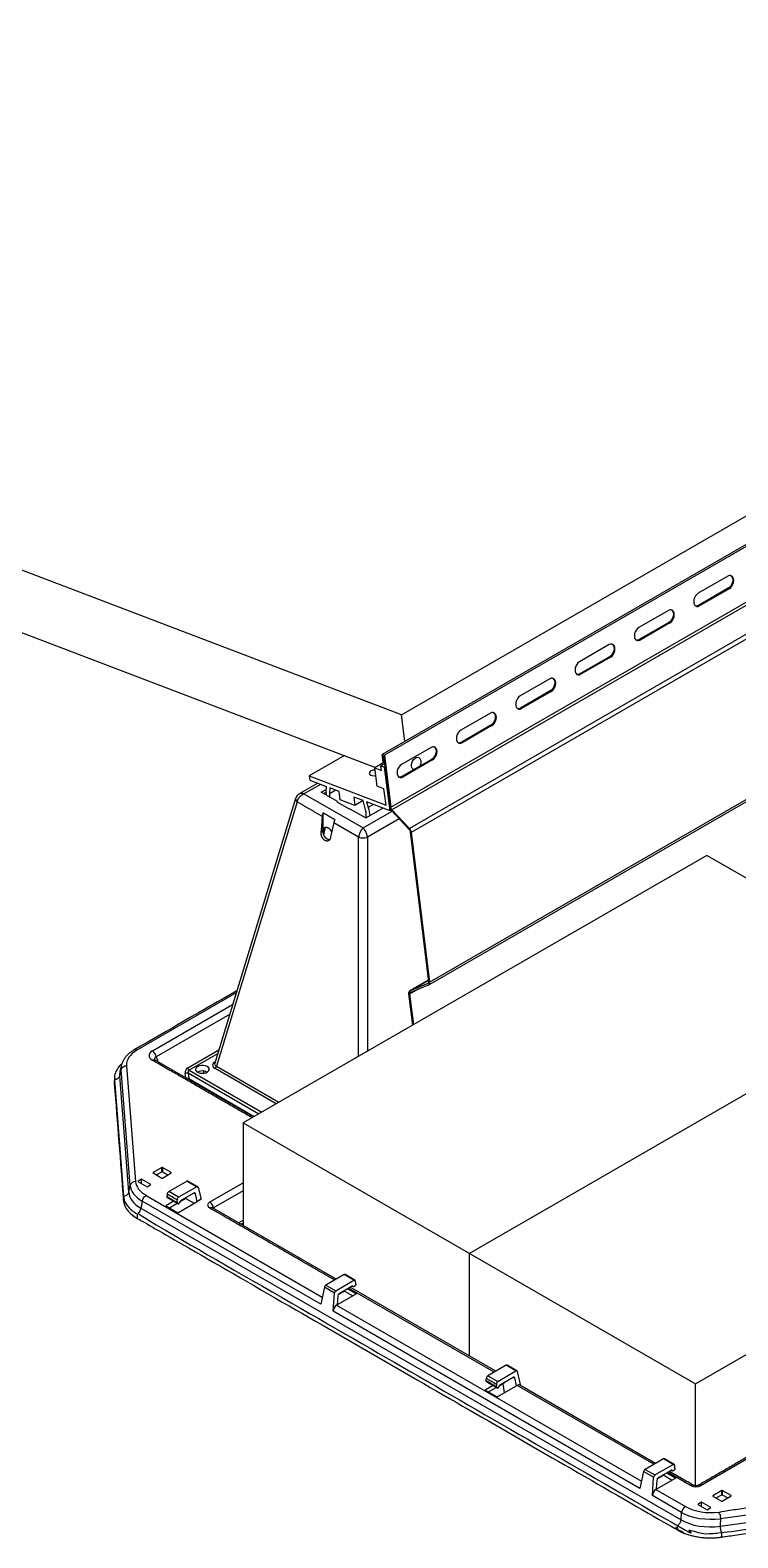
# Model space of a CAD drawing. Header units: feet. Extents: x 1518 to 2565, y 62 to 679.
# Drawn here: x 2348.88 to 2365.75, y 559.74 to 595.69 of the extents above; entities that cross this region are included whole.
import ezdxf

# ---------------------------------------------------------------- set-up
doc = ezdxf.new("R2010")
doc.units = ezdxf.units.FT
doc.header["$LTSCALE"] = 50
doc.header["$MEASUREMENT"] = 0

# ---------------------------------------------------------------- blocks, each defined once
blk = doc.blocks.new('Z1')
at = {"color": 1, "linetype": 'Continuous'}
for p, q in [((227.978, 110.484), (227.837, 111.528)), ((226.249, 111.143), (225.806, 110.888)), ((225.722, 110.784), (223.793, 104.469)), ((226.445, 110.92), (226.397, 110.893)), ((225.761, 110.702), (223.836, 104.396)), ((226.375, 110.017), (226.421, 110.043)), ((226.375, 110.005), (226.329, 109.979)), ((235.519, 109.425), (224.47, 103.047)), ((240.911, 106.312), (235.519, 109.425)), ((228.888, 106.446), (228.435, 106.184)), ((229.862, 99.934), (240.911, 106.312)), ((221.571, 104.419), (221.536, 104.269)), ((224.72, 103.191), (222.375, 104.545)), ((223.185, 104.305), (224.917, 103.305)), ((221.402, 104.116), (221.4, 104.013)), ((224.47, 103.047), (224.47, 100.6)), ((224.47, 103.047), (235.254, 96.822)), ((222.324, 101.851), (222.532, 101.731)), ((222.546, 101.731), (222.757, 101.852)), ((223.389, 101.524), (223.155, 101.66)), ((222.661, 101.268), (222.915, 101.121)), ((222.714, 101.021), (222.901, 101.129)), ((223.297, 101.373), (222.999, 101.201)), ((223.103, 101.261), (223.104, 101.246)), ((226.69, 99.319), (223.739, 101.022)), ((224.358, 100.665), (224.47, 100.73)), ((224.47, 100.656), (224.422, 100.628)), ((229.862, 99.934), (229.862, 97.488)), ((229.862, 99.934), (229.862, 99.934)), ((227.136, 99.295), (226.901, 99.43)), ((227.154, 99.207), (227.148, 99.272)), ((226.759, 98.98), (227.057, 99.152)), ((226.886, 99.037), (226.887, 99.053)), ((230.456, 97.101), (226.98, 99.107)), ((230.494, 97.123), (227.019, 99.129)), ((227.072, 99.156), (227.096, 99.142)), ((227.09, 99.148), (227.076, 99.156)), ((230.998, 97.132), (230.763, 97.268)), ((231.09, 96.779), (231.009, 97.115)), ((230.27, 96.875), (230.523, 96.729)), ((230.509, 96.737), (230.323, 96.629)), ((230.608, 96.809), (230.906, 96.981)), ((230.661, 96.824), (230.695, 96.61)), ((230.713, 96.851), (230.711, 96.869)), ((234.298, 94.927), (231.067, 96.792)), ((234.744, 94.903), (234.51, 95.038)), ((234.368, 94.587), (234.666, 94.759)), ((234.494, 94.645), (234.495, 94.661)), ((234.68, 94.764), (234.704, 94.75)), ((234.698, 94.756), (234.684, 94.764)), ((234.762, 94.815), (234.757, 94.879)), ((240.587, 94.272), (235.849, 93.608)), ((235.667, 94.148), (235.875, 94.028)), ((235.839, 93.431), (240.604, 94.099)), ((235.889, 94.028), (236.1, 94.15))]:
    blk.add_line(p, q, dxfattribs=at)
for points in [[(228.242, 112.779), (201.054, 123.142), (247.369, 149.879), (274.557, 139.516), (274.643, 138.883)], [(277.335, 140.385), (277.281, 140.406), (227.784, 111.832)], [(277.487, 139.144), (277.335, 140.385), (227.838, 111.81), (227.99, 110.57)], [(228.327, 112.146), (228.242, 112.779), (274.557, 139.516)], [(277.515, 139.086), (228.018, 110.512), (228.435, 110.063)], [(277.976, 138.548), (228.478, 109.973), (228.916, 106.4)], [(201.054, 123.142), (201.267, 121.57), (227.626, 111.522)], [(236.058, 115.783), (235.351, 115.375), (235.327, 115.385)], [(234.644, 114.967), (233.937, 114.559), (233.913, 114.568)], [(233.23, 114.151), (232.523, 113.742), (232.499, 113.752)], [(231.815, 113.334), (231.108, 112.926), (231.085, 112.935)], [(230.401, 112.518), (229.694, 112.109), (229.671, 112.119)], [(226.887, 111.804), (226.047, 111.32), (227.88, 110.621), (227.827, 111.014), (227.667, 111.075), (227.607, 111.512)], [(227.836, 111.641), (227.83, 111.637), (227.807, 111.647), (227.784, 111.832), (227.838, 111.81)], [(227.827, 111.638), (227.607, 111.512), (227.768, 111.45), (227.753, 111.56)], [(227.84, 111.61), (227.753, 111.56), (227.837, 111.528), (227.849, 111.535)], [(228.987, 111.701), (228.28, 111.293), (228.256, 111.303)], [(226.316, 111.118), (225.921, 110.89), (227.329, 110.078), (228.022, 110.478)], [(226.047, 111.32), (226.061, 111.215), (226.449, 111.067), (226.445, 110.947), (226.447, 110.864)], [(226.718, 110.707), (226.334, 110.929), (226.447, 110.995)], [(227.331, 110.729), (227.134, 110.615), (226.785, 110.748), (226.758, 110.949), (226.535, 111.034), (226.53, 110.894)], [(226.721, 110.694), (226.718, 110.707), (226.708, 110.702), (227.002, 110.532), (227.012, 110.538), (227.396, 110.316), (227.803, 110.551)], [(228.003, 110.498), (227.978, 110.484), (227.415, 110.699), (227.454, 110.563)], [(226.393, 109.914), (226.417, 110.025), (226.374, 110)], [(227.224, 104.636), (227.224, 109.857), (226.63, 110.2), (226.557, 109.868)], [(228.192, 110.295), (227.433, 109.857), (227.433, 104.757)], [(228.881, 106.371), (228.876, 106.368), (228.439, 106.186), (228.888, 106.446)], [(228.645, 106.236), (228.439, 106.116), (228.528, 105.389)], [(224.149, 105.632), (222.401, 104.623), (222.436, 104.51)], [(221.747, 101.391), (221.78, 101.555), (221.563, 104.317)], [(223.804, 104.502), (223.801, 104.503), (223.805, 104.506)], [(223.162, 104.237), (223.179, 104.101), (224.738, 103.201)], [(235.254, 94.393), (235.254, 96.822), (246.302, 103.2)], [(222.404, 101.805), (222.535, 101.88), (222.535, 101.98), (222.324, 101.859), (222.324, 101.851)], [(222.757, 101.852), (222.757, 101.86), (222.549, 101.98), (222.549, 101.88), (222.677, 101.806)], [(222.052, 101.6), (222.052, 101.702), (221.964, 101.651), (222.186, 101.522), (222.274, 101.573), (222.052, 101.702)], [(223.401, 101.507), (223.469, 101.224), (223.379, 101.172)], [(224.47, 101.428), (223.765, 101.02), (223.77, 101.005)], [(222.82, 101.176), (222.633, 101.068), (222.916, 100.905), (223.379, 101.172), (223.334, 101.358), (223.303, 101.376)], [(222.973, 101.171), (223.104, 101.246), (223.306, 101.13)], [(222.034, 101.015), (234.91, 93.582), (234.921, 93.758), (234.224, 94.16), (234.254, 94.596), (234.016, 94.733), (233.928, 94.331)], [(226.727, 98.924), (226.712, 98.704), (226.7, 98.696), (233.965, 94.502)], [(226.959, 99.095), (227.175, 98.971), (226.712, 98.704)], [(226.734, 98.95), (226.886, 99.037), (227.088, 98.921)], [(230.429, 96.784), (230.242, 96.676), (230.525, 96.512), (230.987, 96.779), (230.943, 96.966), (230.912, 96.984)], [(230.71, 96.853), (230.713, 96.851), (230.709, 96.852), (230.582, 96.779)], [(234.26, 94.905), (231, 96.787), (230.987, 96.779)], [(234.568, 94.703), (234.783, 94.578), (234.321, 94.311), (234.336, 94.532)], [(234.342, 94.557), (234.494, 94.645), (234.696, 94.528)], [(235.747, 94.102), (235.878, 94.178), (235.878, 94.278), (235.667, 94.156), (235.667, 94.148)], [(236.1, 94.15), (236.1, 94.158), (235.892, 94.278), (235.892, 94.178), (236.02, 94.104)], [(235.395, 93.897), (235.395, 93.999), (235.306, 93.948), (235.528, 93.82), (235.617, 93.871), (235.395, 93.999)]]:
    blk.add_lwpolyline(points, dxfattribs=at)
for points in [[(228.018, 110.512, -0.152118), (227.99, 110.57), (277.487, 139.144, 0.152118), (277.515, 139.086), (277.933, 138.638)], [(228.896, 106.34), (278.393, 134.914, 0.302208), (278.414, 134.975), (277.976, 138.548, 0.152132), (277.933, 138.638), (228.435, 110.063, -0.152132), (228.478, 109.973)], [(228.439, 106.116, -0.335313), (228.455, 106.157), (228.892, 106.338, 0.335312), (228.916, 106.4), (278.414, 134.975)], [(227.83, 111.637), (227.811, 111.793), (227.818, 111.791), (227.966, 110.579, 0.152133), (228.008, 110.492), (228.426, 110.043, -0.152128), (228.455, 109.983), (228.893, 106.41, -0.335306), (228.876, 106.368)], [(227.404, 110.32, 0.09365), (227.375, 110.572), (227.33, 110.731), (227.107, 110.816), (227.134, 110.615)], [(227.581, 110.636), (227.454, 110.563, -0.053567), (227.489, 110.369)], [(224.305, 106.145), (221.941, 104.78, 0.267978), (221.876, 104.786)], [(228.439, 106.186, 0.335302), (228.415, 106.126), (228.507, 105.377)], [(222.401, 104.623, 0.214397), (222.31, 104.763), (224.22, 105.866)], [(223.863, 104.696), (223.185, 104.305, -0.214416), (223.15, 104.358), (223.89, 104.785)], [(221.529, 104.169, -0.335062), (221.403, 104.078), (221.621, 101.3, 0.33507), (221.747, 101.391), (221.529, 104.169), (221.563, 104.317, -0.338513), (221.691, 104.408), (221.907, 101.646, 0.338516), (221.78, 101.555)], [(223.534, 104.232), (223.533, 104.281, 0.161563), (223.385, 104.255)], [(225.258, 103.501), (223.801, 104.343, 0.214395), (223.836, 104.396), (225.322, 103.538)], [(223.105, 104.123), (223.092, 104.23, -0.194482), (223.162, 104.237), (224.847, 103.264)], [(223.176, 104.082, 0.073009), (223.179, 104.101, 0.116947), (223.139, 104.104)], [(223.765, 101.02, 0.214394), (223.674, 101.16), (224.47, 101.62)], [(233.928, 94.331), (226.616, 98.553), (226.645, 98.988), (226.407, 99.125), (226.32, 98.724), (222.067, 101.178, -0.214394), (222.157, 101.318), (226.357, 98.894)], [(240.784, 94.806, 0.260899), (240.72, 94.799), (238.399, 96.139), (235.386, 94.399, 0.271263), (235.322, 94.406)], [(235.2, 94.406, 0.271345), (235.136, 94.399), (234.589, 94.715)], [(234.321, 94.311), (234.308, 94.304), (235.011, 93.898, 0.214394), (234.921, 93.758)]]:
    blk.add_lwpolyline(points, format="xyb", dxfattribs=at)
at = {"color": 1, "linetype": 'Continuous', "flags": 128}
for points in [[(236.035, 115.793), (236.058, 115.783), (236.092, 115.809), (236.121, 115.845), (236.144, 115.888), (236.158, 115.934), (236.163, 115.981), (236.157, 116.023), (236.143, 116.058), (236.12, 116.083), (236.09, 116.096), (236.056, 116.096), (236.021, 116.082), (235.314, 115.674), (235.281, 115.648), (235.252, 115.612), (235.229, 115.569), (235.214, 115.523), (235.21, 115.476), (235.215, 115.434), (235.23, 115.399), (235.253, 115.374), (235.282, 115.361), (235.316, 115.361), (235.351, 115.375)], [(234.62, 114.976), (234.644, 114.967), (234.677, 114.993), (234.707, 115.029), (234.729, 115.071), (234.744, 115.118), (234.748, 115.164), (234.743, 115.207), (234.728, 115.242), (234.705, 115.267), (234.676, 115.28), (234.642, 115.279), (234.607, 115.266), (233.9, 114.857), (233.867, 114.832), (233.837, 114.796), (233.815, 114.753), (233.8, 114.706), (233.796, 114.66), (233.801, 114.617), (233.815, 114.582), (233.839, 114.557), (233.868, 114.544), (233.902, 114.545), (233.937, 114.559)], [(233.206, 114.16), (233.23, 114.151), (233.263, 114.176), (233.292, 114.212), (233.315, 114.255), (233.329, 114.302), (233.334, 114.348), (233.329, 114.391), (233.314, 114.426), (233.291, 114.451), (233.262, 114.463), (233.228, 114.463), (233.193, 114.449), (232.486, 114.041), (232.452, 114.015), (232.423, 113.979), (232.4, 113.936), (232.386, 113.89), (232.381, 113.843), (232.387, 113.801), (232.401, 113.766), (232.424, 113.741), (232.454, 113.728), (232.488, 113.729), (232.523, 113.742)], [(231.792, 113.344), (231.815, 113.334), (231.849, 113.36), (231.878, 113.396), (231.901, 113.439), (231.915, 113.485), (231.92, 113.532), (231.915, 113.574), (231.9, 113.609), (231.877, 113.634), (231.847, 113.647), (231.814, 113.646), (231.779, 113.633), (231.072, 113.225), (231.038, 113.199), (231.009, 113.163), (230.986, 113.12), (230.972, 113.073), (230.967, 113.027), (230.972, 112.985), (230.987, 112.949), (231.01, 112.924), (231.04, 112.912), (231.073, 112.912), (231.108, 112.926)], [(230.378, 112.527), (230.401, 112.518), (230.435, 112.544), (230.464, 112.579), (230.487, 112.622), (230.501, 112.669), (230.506, 112.715), (230.501, 112.758), (230.486, 112.793), (230.463, 112.818), (230.433, 112.831), (230.4, 112.83), (230.365, 112.816), (229.657, 112.408), (229.624, 112.382), (229.595, 112.346), (229.572, 112.304), (229.558, 112.257), (229.553, 112.211), (229.558, 112.168), (229.573, 112.133), (229.596, 112.108), (229.625, 112.095), (229.659, 112.096), (229.694, 112.109)], [(228.963, 111.711), (228.987, 111.701), (229.02, 111.727), (229.05, 111.763), (229.073, 111.806), (229.087, 111.852), (229.092, 111.899), (229.086, 111.941), (229.072, 111.976), (229.049, 112.001), (229.019, 112.014), (228.985, 112.014), (228.95, 112), (228.243, 111.592), (228.21, 111.566), (228.18, 111.53), (228.158, 111.487), (228.143, 111.441), (228.139, 111.394), (228.144, 111.352), (228.159, 111.317), (228.182, 111.292), (228.211, 111.279), (228.245, 111.279), (228.28, 111.293)], [(228.54, 111.466), (228.52, 111.478), (228.499, 111.503), (228.486, 111.539), (228.483, 111.581), (228.49, 111.625), (228.507, 111.669), (228.531, 111.708), (228.56, 111.738), (228.593, 111.757), (228.626, 111.763), (228.657, 111.756), (228.682, 111.736), (228.699, 111.705), (228.707, 111.666), (228.705, 111.622), (228.693, 111.577), (228.679, 111.547)], [(226.678, 110.98), (226.53, 110.894), (226.532, 110.815), (226.532, 110.815)], [(223.615, 104.389), (223.576, 104.406), (223.53, 104.415), (223.481, 104.416), (223.434, 104.409), (223.393, 104.394), (223.361, 104.373), (223.342, 104.347), (223.337, 104.319), (223.346, 104.292), (223.368, 104.267), (223.403, 104.247), (223.446, 104.234), (223.493, 104.229), (223.542, 104.232), (223.586, 104.243), (223.623, 104.261), (223.649, 104.285), (223.661, 104.312), (223.659, 104.34), (223.643, 104.367), (223.615, 104.389)]]:
    blk.add_lwpolyline(points, dxfattribs=at)
for points in [[(236.092, 116.096), (236.096, 116.093), (236.119, 116.068), (236.134, 116.033), (236.139, 115.99), (236.134, 115.944), (236.12, 115.897), (236.097, 115.854), (236.068, 115.819), (236.035, 115.793), (235.327, 115.385, -0.195658), (235.257, 115.371)], [(234.677, 115.279), (234.682, 115.276), (234.705, 115.251), (234.72, 115.216), (234.725, 115.174), (234.72, 115.127), (234.706, 115.081), (234.683, 115.038), (234.654, 115.002), (234.62, 114.976), (233.913, 114.568, -0.195671), (233.843, 114.554)], [(233.263, 114.463), (233.268, 114.46), (233.291, 114.435), (233.306, 114.4), (233.311, 114.357), (233.306, 114.311), (233.292, 114.264), (233.269, 114.222), (233.24, 114.186), (233.206, 114.16), (232.499, 113.752, -0.195662), (232.429, 113.738)], [(231.849, 113.647), (231.853, 113.644), (231.877, 113.619), (231.891, 113.584), (231.897, 113.541), (231.892, 113.495), (231.877, 113.448), (231.855, 113.405), (231.825, 113.369), (231.792, 113.344), (231.085, 112.935, -0.195658), (231.015, 112.921)], [(230.435, 112.83), (230.439, 112.827), (230.462, 112.802), (230.477, 112.767), (230.482, 112.725), (230.478, 112.678), (230.463, 112.632), (230.441, 112.589), (230.411, 112.553), (230.378, 112.527), (229.671, 112.119, -0.195683), (229.6, 112.105)], [(229.021, 112.014), (229.025, 112.011), (229.048, 111.986), (229.063, 111.951), (229.068, 111.908), (229.063, 111.862), (229.049, 111.815), (229.026, 111.772), (228.997, 111.737), (228.963, 111.711), (228.256, 111.303, -0.195707), (228.186, 111.289)], [(227.613, 111.471, 0.084967), (227.523, 111.441), (227.496, 111.421), (227.48, 111.398), (227.478, 111.376), (227.49, 111.356), (227.514, 111.339), (227.549, 111.328), (227.591, 111.324), (227.633, 111.325)]]:
    blk.add_lwpolyline(points, format="xyb", dxfattribs=at)
at = {"color": 1, "linetype": 'Continuous'}
for points in [[(222.931, 101.273), (222.698, 101.407), (223.131, 101.657), (223.364, 101.522)], [(227.11, 99.293), (226.877, 99.427), (226.445, 99.178), (226.678, 99.043)], [(230.972, 97.13), (230.739, 97.265), (230.307, 97.015), (230.539, 96.88)], [(234.718, 94.901), (234.486, 95.035), (234.053, 94.785), (234.286, 94.651)]]:
    blk.add_lwpolyline(points, close=True, dxfattribs=at)
for centre, radius, start, end in [((227.329, 110.196), 0.355, 252.8682, 287.132), ((223.51, 104.067), 0.215, 61.3037, 83.8259)]:
    blk.add_arc(centre, radius, start, end, dxfattribs=at)
for centre, major_axis, ratio, start_param, end_param in [((226.49, 110.407), (0.081, 0.172), 0.625261, 1.665167, 2.129628), ((226.76, 110.251), (0.106, 0.158), 0.525023, 1.753766, 2.218227), ((222.574, 104.424), (0.884, -0.009), 0.569484, 2.374893, 3.192149), ((222.518, 104.651), (0.289, 0), 0.560135, 2.371274, 3.911912), ((222.518, 104.545), (0.161, -0.035), 0.515325, 2.483147, 3.430551), ((222.574, 104.318), (1.012, -0.036), 0.578115, 3.023037, 3.205336), ((223.163, 104.27), (0.0336, 0.0952), 0.66655, 0.661955, 2.215298), ((223.198, 104.257), (0.0048, 0.0521), 0.714042, 0.467769, 2.021112), ((223.949, 104.423), (0.206, 0), 0.560135, 2.371274, 3.911912), ((223.949, 104.464), (0.157, 0.014), 0.546347, 2.923281, 3.863021), ((222.331, 101.855), (0.01, 0), 0.577112, 2.356347, 3.926839), ((222.542, 101.976), (0.01, 0), 0.577464, 0.78555, 2.356042), ((222.542, 101.876), (0.01, 0), 0.577464, 0.78555, 2.356042), ((222.75, 101.856), (0.01, 0), 0.577112, 5.497939, 7.068431), ((222.764, 101.444), (1.018, 0.041), 0.575731, 3.16134, 3.889727), ((222.789, 101.569), (1.011, -0.018), 0.564281, 3.198151, 3.926538), ((222.789, 101.675), (0.883, 0.01), 0.570393, 3.180009, 3.908396), ((222.539, 101.735), (0.01, 0), 0.577464, 3.927143, 5.497635), ((222.695, 101.368), (0.028, 0.0415), 0.525023, 0.821963, 2.375307), ((223.128, 101.618), (0.028, 0.0415), 0.525023, 0.036647, 0.821963), ((223.3, 101.33), (0.0214, 0.0453), 0.625261, 5.620286, 7.01655), ((223.367, 101.48), (0.0214, 0.0453), 0.625261, 5.620286, 7.01655), ((222.934, 101.23), (0.0214, 0.0453), 0.625261, 0.733364, 2.286708), ((223.808, 101.088), (0.186, 0), 0.560135, 2.371274, 3.911912), ((223.808, 100.982), (0.0581, -0.0311), 0.394739, 2.57951, 3.055007), ((226.874, 99.388), (0.028, 0.0415), 0.525023, 0.036647, 0.821963), ((227.113, 99.25), (0.0214, 0.0453), 0.625261, 5.463207, 7.01655), ((226.442, 99.139), (0.028, 0.0415), 0.525023, 0.821963, 2.218227), ((226.681, 99.001), (0.0214, 0.0453), 0.625261, 0.733364, 2.129628), ((226.763, 98.937), (0.0214, 0.0453), 0.625261, 0.733364, 2.129628), ((226.708, 98.586), (0.056, 0.118), 0.625261, 0.733364, 2.129628), ((230.736, 97.225), (0.028, 0.0415), 0.525023, 0.036647, 0.821963), ((230.975, 97.088), (0.0214, 0.0453), 0.625261, 5.620286, 7.01655), ((230.304, 96.976), (0.028, 0.0415), 0.525023, 0.821963, 2.375307), ((230.543, 96.838), (0.0214, 0.0453), 0.625261, 0.733364, 2.286708), ((230.909, 96.938), (0.0214, 0.0453), 0.625261, 5.620286, 7.01655), ((231.008, 96.676), (0.056, 0.118), 0.625261, 6.231233, 7.01655), ((234.483, 94.996), (0.028, 0.0415), 0.525023, 0.036647, 0.821963), ((234.722, 94.858), (0.0214, 0.0453), 0.625261, 5.463207, 7.01655), ((234.05, 94.746), (0.028, 0.0415), 0.525023, 0.821963, 2.218227), ((234.289, 94.608), (0.0214, 0.0453), 0.625261, 0.733364, 2.129628), ((234.371, 94.545), (0.0214, 0.0453), 0.625261, 0.733364, 2.129628), ((234.316, 94.193), (0.056, 0.118), 0.625261, 0.733364, 2.129628), ((235.261, 94.476), (0.18, 0), 0.594966, 3.94207, 5.482708), ((235.885, 94.274), (0.01, 0), 0.577464, 0.78555, 2.356042), ((235.625, 94.265), (0.871, 0.008), 0.587188, 3.924756, 4.931293), ((235.674, 94.152), (0.01, 0), 0.577112, 2.356347, 3.926839), ((235.882, 94.032), (0.01, 0), 0.577464, 3.927143, 5.497635), ((235.885, 94.174), (0.01, 0), 0.577464, 0.78555, 2.356042), ((236.092, 94.154), (0.01, 0), 0.577112, 5.497939, 7.068431), ((235.617, 94.024), (1.002, 0.022), 0.609769, 3.915765, 4.922302), ((235.625, 94.159), (1.001, -0.002), 0.564458, 3.932607, 4.939144)]:
    blk.add_ellipse(centre, major_axis=major_axis, ratio=ratio, start_param=start_param, end_param=end_param, dxfattribs=at)
for points, weights, degree, knots in [([(225.807, 110.887), (225.802, 110.884), (225.784, 110.875), (225.759, 110.851), (225.735, 110.818), (225.726, 110.795), (225.722, 110.784), (225.718, 110.751), (225.732, 110.72), (225.761, 110.702), (225.959, 110.587), (226.157, 110.473), (226.355, 110.359), (226.347, 110.238), (226.339, 110.118), (226.331, 109.998), (226.346, 110.007), (226.36, 110.015), (226.375, 110.024), (226.375, 110.163), (226.375, 110.302), (226.375, 110.441), (226.47, 110.386), (226.565, 110.332), (226.659, 110.277)], [1, 1, 1, 1, 1, 1, 1, 0.894274782183, 0.894274782183, 1, 1, 1, 1, 1, 1, 1, 1, 1, 1, 1, 1, 1, 1, 1, 1], 3, [0, 0, 0, 0, 0.123201, 0.444584, 0.761215, 1, 1, 1, 2.14181, 2.14181, 2.14181, 3.14181, 3.14181, 3.14181, 4.14181, 4.14181, 4.14181, 5.14181, 5.14181, 5.14181, 6.14181, 6.14181, 6.14181, 7.14181, 7.14181, 7.14181, 7.14181]), ([(225.761, 110.702), (225.785, 110.839), (225.921, 110.89), (225.854, 110.915), (225.806, 110.888)], [1, 0.766044443119, 1, 0.923893681359, 1], 2, [0, 0, 0, 1.396263, 1.396263, 2.181588, 2.181588, 2.181588]), ([(226.532, 109.796), (226.474, 109.792), (226.423, 109.861), (226.372, 109.929), (226.375, 110.005), (226.375, 110.008), (226.375, 110.011), (226.375, 110.017), (226.375, 110.024)], [1, 0.875143648828, 1, 0.875143648828, 1, 0.999975067537, 1, 0.999896996851, 1], 2, [0, 0, 0, 1.010127, 1.010127, 2.020255, 2.020255, 2.034378, 2.034378, 2.063084, 2.063084, 2.063084]), ([(226.375, 110.011), (226.375, 110.014), (226.375, 110.017), (226.386, 110.109), (226.462, 110.095), (226.539, 110.081), (226.581, 109.979)], [1, 0.999975067537, 1, 0.82087293991, 1, 0.82087293991, 1], 2, [0, 0, 0, 0.014123, 0.014123, 1.22984, 1.22984, 2.445557, 2.445557, 2.445557]), ([(226.417, 110.025), (226.419, 110.034), (226.421, 110.043), (226.426, 110.075), (226.443, 110.096)], [1, 0.999770716911, 1, 0.974836363319, 1], 2, [0, 0, 0, 0.0428291, 0.0428291, 0.4924502, 0.4924502, 0.4924502]), ([(227.433, 109.857), (227.418, 109.999), (227.329, 110.078), (227.24, 109.999), (227.224, 109.857)], [1, 0.766044443119, 1, 0.766044443119, 1], 2, [0, 0, 0, 1.396263, 1.396263, 2.792527, 2.792527, 2.792527]), ([(226.557, 109.868), (226.555, 109.859), (226.554, 109.849), (226.53, 109.717), (226.422, 109.779), (226.315, 109.841), (226.329, 109.979), (226.33, 109.988), (226.331, 109.998)], [1, 0.999770716911, 1, 0.722641925187, 1, 0.722641925187, 1, 0.999770716911, 1], 2, [0, 0, 0, 0.042829, 0.042829, 1.569188, 1.569188, 3.095547, 3.095547, 3.138376, 3.138376, 3.138376]), ([(221.536, 104.269), (221.535, 104.266), (221.535, 104.262), (221.525, 104.216), (221.529, 104.169)], [1, 0.999979991321, 1, 0.996687051475, 1], 2, [0, 0, 0, 0.0126519, 0.0126519, 0.1754961, 0.1754961, 0.1754961]), ([(224.682, 103.169), (223.892, 103.625), (223.101, 104.082), (222.31, 104.538), (222.33, 104.552), (222.354, 104.554), (222.375, 104.545), (222.372, 104.547), (222.362, 104.553), (222.356, 104.56), (222.356, 104.559), (222.356, 104.559)], [1, 1, 1, 1, 0.910661340814, 0.910661340814, 1, 1, 1, 1, 1, 1], 3, [0, 0, 0, 0, 1, 1, 1, 2.047331, 2.047331, 2.047331, 2.310498, 2.789262, 3.047331, 3.047331, 3.047331, 3.047331]), ([(221.619, 101.198), (221.62, 101.187), (221.623, 101.158), (221.633, 101.118), (221.648, 101.078), (221.664, 101.042), (221.686, 101.004), (221.703, 100.98), (221.712, 100.968), (221.72, 100.958), (221.741, 100.931), (221.775, 100.897), (221.814, 100.862), (221.852, 100.832), (221.896, 100.801), (221.928, 100.782), (221.944, 100.773), (226.236, 98.295), (230.528, 95.817), (234.82, 93.34), (234.82, 93.374), (234.821, 93.408), (234.821, 93.443), (234.87, 93.475), (234.901, 93.524), (234.91, 93.582)], [1, 1, 1, 1, 1, 1, 1, 1, 1, 1, 1, 1, 1, 1, 1, 1, 1, 1, 1, 1, 1, 1, 1, 0.943007914317, 0.943007914317, 1], 3, [0, 0, 0, 0, 0.139697, 0.369522, 0.50029, 0.666892, 0.833457, 1, 1, 1, 1.139041, 1.368691, 1.499685, 1.666365, 1.833127, 2, 2, 2, 3, 3, 3, 4, 4, 4, 4.832993, 4.832993, 4.832993, 4.832993]), ([(222.067, 101.178), (222.056, 101.124), (222.045, 101.069), (222.034, 101.015), (222.025, 100.957), (221.994, 100.908), (221.945, 100.876), (226.237, 98.398), (230.529, 95.92), (234.821, 93.443), (234.853, 93.425), (234.917, 93.391), (235.041, 93.342), (235.191, 93.298), (235.371, 93.266), (235.556, 93.253), (235.724, 93.256), (235.827, 93.268), (235.869, 93.273), (237.457, 93.495), (239.045, 93.718), (240.634, 93.941), (240.616, 93.992), (240.606, 94.045), (240.604, 94.099), (240.598, 94.157), (240.592, 94.214), (240.587, 94.272), (240.585, 94.326), (240.575, 94.38), (240.557, 94.431), (238.977, 94.21), (237.398, 93.989), (235.819, 93.767), (235.837, 93.716), (235.847, 93.662), (235.849, 93.608), (235.846, 93.549), (235.842, 93.49), (235.839, 93.431), (235.841, 93.377), (235.851, 93.324), (235.869, 93.273), (235.869, 93.238), (235.869, 93.204), (235.869, 93.17), (237.457, 93.392), (239.046, 93.615), (240.634, 93.837), (240.652, 93.84), (240.695, 93.846), (240.753, 93.858), (240.811, 93.871), (240.863, 93.885), (240.899, 93.896), (240.917, 93.902), (240.932, 93.907), (240.971, 93.92), (241.021, 93.94), (241.071, 93.962), (241.115, 93.983), (241.144, 93.999), (241.158, 94.007)], [1, 1, 1, 1, 0.943007914317, 0.943007914317, 1, 1, 1, 1, 1, 1, 1, 1, 1, 1, 1, 1, 1, 1, 1, 1, 0.992535646358, 0.992535646358, 1, 1, 1, 1, 0.992260714761, 0.992260714761, 1, 1, 1, 1, 0.992260090122, 0.992260090122, 1, 1, 1, 1, 0.992534281391, 0.992534281391, 1, 1, 1, 1, 1, 1, 1, 1, 1, 1, 1, 1, 1, 1, 1, 1, 1, 1, 1, 1, 1], 3, [0, 0, 0, 0, 1, 1, 1, 1.832993, 1.832993, 1.832993, 2.832993, 2.832993, 2.832993, 2.948436, 3.063877, 3.228151, 3.39242, 3.556463, 3.720511, 3.832993, 3.832993, 3.832993, 4.832993, 4.832993, 4.832993, 5.132559, 5.132559, 5.132559, 6.132559, 6.132559, 6.132559, 6.437603, 6.437603, 6.437603, 7.437603, 7.437603, 7.437603, 7.742659, 7.742659, 7.742659, 8.742659, 8.742659, 8.742659, 9.042253, 9.042253, 9.042253, 10.042253, 10.042253, 10.042253, 11.042253, 11.042253, 11.042253, 11.222609, 11.481076, 11.642384, 11.842328, 12.042253, 12.042253, 12.042253, 12.22229, 12.480621, 12.642091, 12.842133, 13.042253, 13.042253, 13.042253, 13.042253]), ([(222.902, 101.145), (222.905, 101.113), (222.932, 101.119), (222.958, 101.126), (222.97, 101.162), (222.979, 101.189), (222.999, 101.201)], [1, 0.793353340283, 1, 0.793353340283, 1, 0.866025403781, 1], 2, [0, 0, 0, 1.308997, 1.308997, 2.617994, 2.617994, 3.665191, 3.665191, 3.665191]), ([(226.652, 99.297), (225.659, 99.87), (224.667, 100.443), (223.674, 101.016), (223.694, 101.03), (223.718, 101.032), (223.739, 101.022), (223.738, 101.023), (223.736, 101.024), (223.737, 101.024), (223.737, 101.023)], [1, 1, 1, 1, 0.905516898629, 0.905516898629, 1, 1, 1, 1, 1], 3, [0, 0, 0, 0, 1, 1, 1, 2.077794, 2.077794, 2.077794, 2.887574, 3.077794, 3.077794, 3.077794, 3.077794]), ([(227.154, 99.207), (227.156, 99.175), (227.131, 99.151), (227.105, 99.127), (227.09, 99.148), (227.078, 99.163), (227.057, 99.152)], [1, 0.793353340283, 1, 0.793353340283, 1, 0.866025403782, 1], 2, [0, 0, 0, 1.308997, 1.308997, 2.617994, 2.617994, 3.665191, 3.665191, 3.665191]), ([(245.897, 97.686), (244.233, 96.726), (242.57, 95.765), (240.906, 94.805), (240.904, 94.804), (240.9, 94.802), (240.887, 94.797), (240.867, 94.793), (240.844, 94.792), (240.82, 94.794), (240.8, 94.798), (240.789, 94.803), (240.786, 94.804), (240.785, 94.805), (240.012, 95.252), (239.238, 95.698), (238.464, 96.145), (238.442, 96.155), (238.419, 96.152), (238.399, 96.139), (238.38, 96.153), (238.356, 96.155), (238.334, 96.145), (237.33, 95.565), (236.326, 94.985), (235.321, 94.406), (235.32, 94.405), (235.315, 94.403), (235.302, 94.398), (235.282, 94.394), (235.259, 94.392), (235.235, 94.394), (235.215, 94.399), (235.205, 94.403), (235.202, 94.405), (235.201, 94.406), (235.009, 94.516), (234.818, 94.627), (234.627, 94.737)], [1, 1, 1, 1, 1, 1, 1, 1, 1, 1, 1, 1, 1, 1, 1, 1, 1, 0.910661340814, 0.910661340814, 1, 0.905527523753, 0.905527523753, 1, 1, 1, 1, 1, 1, 1, 1, 1, 1, 1, 1, 1, 1, 1, 1, 1], 3, [0, 0, 0, 0, 1, 1, 1, 1.092261, 1.226676, 1.365771, 1.511694, 1.662419, 1.813979, 1.949236, 2, 2, 2, 3, 3, 3, 4.047331, 4.047331, 4.047331, 5.125063, 5.125063, 5.125063, 6.125063, 6.125063, 6.125063, 6.21732, 6.351739, 6.490833, 6.636753, 6.787482, 6.939041, 7.0743, 7.125063, 7.125063, 7.125063, 8.125063, 8.125063, 8.125063, 8.125063]), ([(230.511, 96.753), (230.513, 96.72), (230.54, 96.727), (230.567, 96.734), (230.578, 96.77), (230.587, 96.797), (230.608, 96.809)], [1, 0.793353340291, 1, 0.793353340291, 1, 0.866025403781, 1], 2, [0, 0, 0, 1.308997, 1.308997, 2.617994, 2.617994, 3.665191, 3.665191, 3.665191]), ([(234.762, 94.815), (234.765, 94.782), (234.739, 94.759), (234.714, 94.735), (234.698, 94.756), (234.686, 94.771), (234.666, 94.759)], [1, 0.793353340287, 1, 0.793353340287, 1, 0.866025403782, 1], 2, [0, 0, 0, 1.308997, 1.308997, 2.617994, 2.617994, 3.665191, 3.665191, 3.665191])]:
    blk.add_rational_spline(points, weights, degree=degree, knots=knots, dxfattribs=at)
for points, knots in [([(227.393, 110.484), (227.393, 110.479), (227.392, 110.47), (227.395, 110.462), (227.397, 110.459)], [0, 0, 0, 0, 0.613366, 1, 1, 1, 1]), ([(224.322, 106.198), (223.506, 105.728), (222.691, 105.257), (221.876, 104.786), (221.861, 104.778), (221.819, 104.752), (221.756, 104.706), (221.692, 104.645), (221.639, 104.578), (221.6, 104.508), (221.578, 104.456), (221.573, 104.427), (221.573, 104.424)], [0, 0, 0, 0, 1, 1, 1, 1.096087, 1.276161, 1.455925, 1.633586, 1.807456, 1.976412, 2, 2, 2, 2]), ([(221.583, 104.456), (221.577, 104.452), (221.535, 104.418), (221.478, 104.347), (221.427, 104.252), (221.402, 104.161), (221.403, 104.106), (221.403, 104.078), (221.402, 104.044), (221.402, 104.01), (221.401, 103.976), (221.473, 103.05), (221.546, 102.124), (221.619, 101.198), (221.619, 101.232), (221.62, 101.266), (221.621, 101.3), (221.624, 101.275), (221.631, 101.225), (221.665, 101.141), (221.725, 101.05), (221.819, 100.956), (221.903, 100.902), (221.945, 100.876), (221.945, 100.841), (221.944, 100.807), (221.944, 100.773)], [0, 0, 0, 0, 0.044369, 0.310227, 0.583796, 0.790166, 1, 1, 1, 2, 2, 2, 3, 3, 3, 4, 4, 4, 4.158567, 4.319357, 4.542919, 4.772956, 5, 5, 5, 6, 6, 6, 6]), ([(222.654, 101.289), (222.737, 101.241), (222.82, 101.193), (222.902, 101.145), (222.901, 101.167), (222.9, 101.189), (222.899, 101.21), (222.819, 101.256), (222.74, 101.302), (222.66, 101.348), (222.658, 101.328), (222.656, 101.308), (222.654, 101.289), (222.654, 101.285), (222.654, 101.277), (222.658, 101.27), (222.662, 101.268), (222.663, 101.267)], [0, 0, 0, 0, 1, 1, 1, 2, 2, 2, 3, 3, 3, 4, 4, 4, 4.36187, 4.819288, 5, 5, 5, 5]), ([(230.271, 96.875), (230.27, 96.876), (230.266, 96.878), (230.263, 96.885), (230.263, 96.893), (230.263, 96.896), (230.265, 96.916), (230.266, 96.936), (230.268, 96.956), (230.348, 96.91), (230.428, 96.864), (230.507, 96.818), (230.508, 96.796), (230.51, 96.775), (230.511, 96.753), (230.428, 96.801), (230.345, 96.849), (230.263, 96.896)], [0, 0, 0, 0, 0.180711, 0.638127, 1, 1, 1, 2, 2, 2, 3, 3, 3, 4, 4, 4, 5, 5, 5, 5]), ([(234.82, 93.34), (234.832, 93.333), (234.862, 93.316), (234.905, 93.295), (234.952, 93.274), (234.996, 93.256), (235.028, 93.245), (235.045, 93.239), (235.06, 93.234), (235.096, 93.222), (235.147, 93.208), (235.201, 93.195), (235.251, 93.184), (235.288, 93.178), (235.306, 93.175), (235.322, 93.173), (235.362, 93.166), (235.418, 93.16), (235.476, 93.155), (235.53, 93.152), (235.567, 93.152), (235.586, 93.151), (235.604, 93.151), (235.645, 93.151), (235.702, 93.153), (235.761, 93.157), (235.813, 93.162), (235.851, 93.167), (235.869, 93.17)], [0, 0, 0, 0, 0.180622, 0.439236, 0.600409, 0.800262, 1, 1, 1, 1.180337, 1.438823, 1.600137, 1.800078, 2, 2, 2, 2.180018, 2.438364, 2.599832, 2.799877, 3, 3, 3, 3.179721, 3.43795, 3.599566, 3.799702, 4, 4, 4, 4])]:
    blk.add_open_spline(points, degree=3, knots=knots, dxfattribs=at)

msp = doc.modelspace()

# ---------------------------------------------------------------- block references
msp.add_blockref('Z1', (2129.486, 466.586))

doc.saveas('drawing.dxf')
